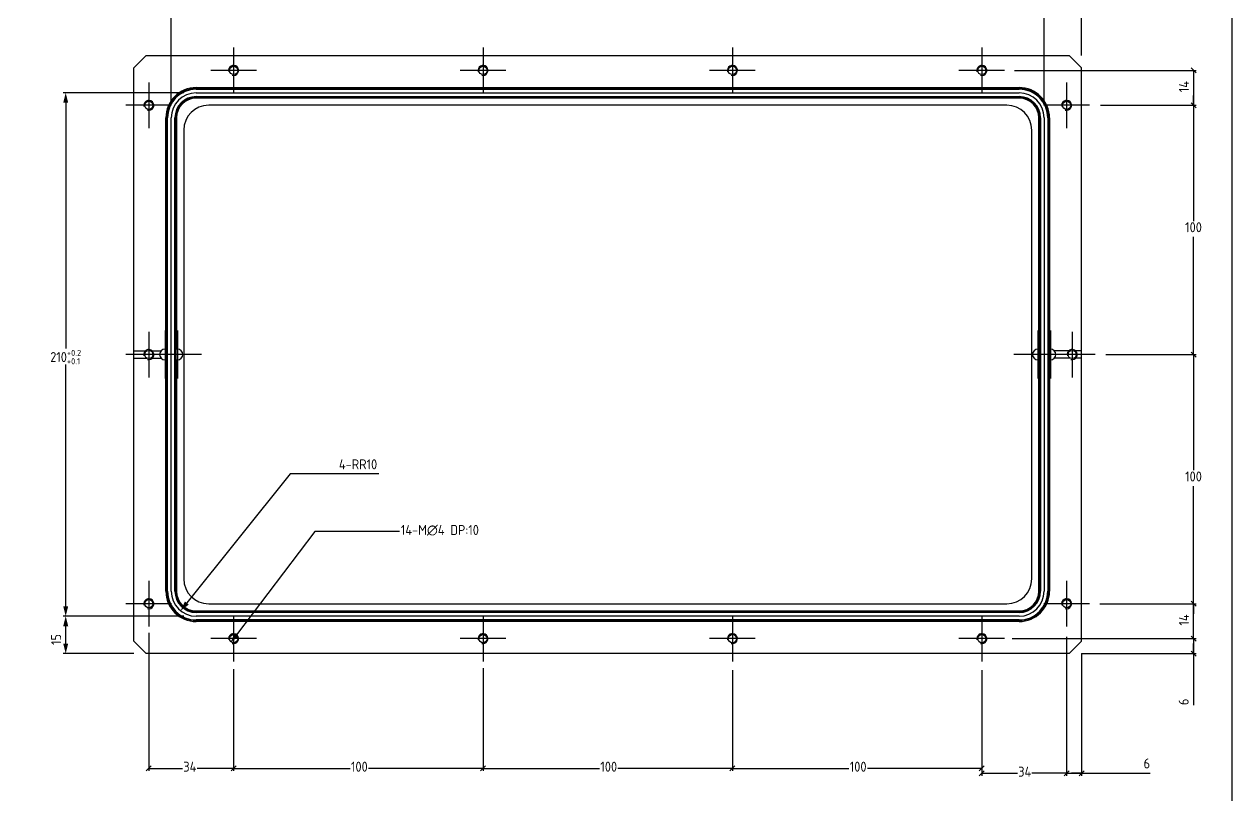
# Model space of a CAD drawing. Header units: millimetres. Extents: x -4251 to 2609, y -1673 to 4048.
# Drawn here: x -674.6 to -190.4, y 3340.5 to 3649.7 of the extents above; entities that cross this region are included whole.
import ezdxf

# ---------------------------------------------------------------- set-up
doc = ezdxf.new("R2010")
doc.units = ezdxf.units.MM
for name, color, linetype in [('3_ALL_AXES', 7, 'Continuous'), ('5_ALL_CURVES', 7, 'Continuous'), ('7_ALL_FEATURES', 7, 'Continuous'), ('9_DEF_DIMS', 7, 'Continuous')]:
    doc.layers.add(name, color=color, linetype=linetype)
doc.styles.get("Standard").update_dxf_attribs({"font": 'ISOCP.SHX', "bigfont": 'WHGTXT.SHX'})
doc.dimstyles.new('DIMSTYLE_10', dxfattribs={"dimtxt": 4, "dimasz": 4, "dimexe": 1, "dimexo": 1, "dimgap": 0.5, "dimtad": 1, "dimdec": 3, "dimdsep": 46, "dimtxsty": 'Standard', "dimblk": '_FILLED', "dimblk1": '_FILLED', "dimblk2": '_FILLED', "dimcen": 0.09, "dimadec": 3, "dimazin": 2, "dimtp": 0.5, "dimtm": 0.5, "dimtfac": 1, "dimtdec": 3, "dimtofl": 0, "dimtmove": 0, "dimatfit": 3, "dimldrblk": '_FILLED', "dimfxl": 0, "dimtolj": 1, "dimarcsym": 0})
doc.dimstyles.new('DIMSTYLE_12', dxfattribs={"dimtxt": 4, "dimasz": 4, "dimexe": 1, "dimexo": 1, "dimgap": 0.5, "dimtad": 1, "dimdec": 3, "dimdsep": 46, "dimtxsty": 'Standard', "dimblk": '_FILLED', "dimblk1": '_FILLED', "dimblk2": '_FILLED', "dimcen": 0.09, "dimadec": 3, "dimazin": 2, "dimtp": 0.3, "dimtm": 0.3, "dimtfac": 1, "dimtdec": 3, "dimtofl": 0, "dimtmove": 0, "dimatfit": 3, "dimldrblk": '_FILLED', "dimfxl": 0, "dimtolj": 1, "dimarcsym": 0})
doc.dimstyles.new('DIMSTYLE_4', dxfattribs={"dimtxt": 4, "dimasz": 4, "dimexe": 1, "dimexo": 1, "dimgap": 0.5, "dimtad": 0, "dimtih": 1, "dimtoh": 1, "dimdec": 3, "dimdsep": 46, "dimtxsty": 'Standard', "dimblk": '_FILLED', "dimblk1": '_FILLED', "dimblk2": '_FILLED', "dimcen": 0.09, "dimadec": 3, "dimazin": 2, "dimtp": 0.3, "dimtm": 0.3, "dimtfac": 1, "dimtdec": 3, "dimtofl": 0, "dimtmove": 0, "dimatfit": 3, "dimldrblk": '_FILLED', "dimfxl": 0, "dimtolj": 1, "dimarcsym": 0})
doc.dimstyles.new('DIMSTYLE_7', dxfattribs={"dimtxt": 4, "dimasz": 4, "dimexe": 1, "dimexo": 1, "dimgap": 0.5, "dimtad": 0, "dimtih": 1, "dimtoh": 1, "dimdec": 3, "dimdsep": 46, "dimtxsty": 'Standard', "dimblk": '_FILLED', "dimblk1": '_FILLED', "dimblk2": '_FILLED', "dimcen": 0.09, "dimadec": 3, "dimazin": 2, "dimtol": 1, "dimtp": 0.2, "dimtm": -0.1, "dimtfac": 0.6, "dimtdec": 3, "dimtofl": 0, "dimtmove": 0, "dimatfit": 3, "dimldrblk": '_FILLED', "dimfxl": 0, "dimtolj": 1, "dimarcsym": 0})
doc.dimstyles.new('DIMSTYLE_8', dxfattribs={"dimtxt": 4, "dimasz": 4, "dimexe": 1, "dimexo": 1, "dimgap": 0.5, "dimtad": 0, "dimtih": 1, "dimtoh": 1, "dimdec": 3, "dimdsep": 46, "dimtxsty": 'Standard', "dimblk": '_FILLED', "dimblk1": '_FILLED', "dimblk2": '_FILLED', "dimcen": 0.09, "dimadec": 3, "dimazin": 2, "dimtp": 0.2, "dimtm": 0.2, "dimtfac": 1, "dimtdec": 3, "dimtofl": 0, "dimtmove": 0, "dimatfit": 3, "dimldrblk": '_FILLED', "dimfxl": 0, "dimtolj": 1, "dimarcsym": 0})
doc.dimstyles.new('DIMSTYLE_9', dxfattribs={"dimtxt": 4, "dimasz": 4, "dimexe": 1, "dimexo": 1, "dimtad": 1, "dimdec": 3, "dimdsep": 46, "dimtxsty": 'Standard', "dimblk": '_FILLED', "dimblk1": '_FILLED', "dimblk2": '_FILLED', "dimcen": 0.09, "dimadec": 3, "dimazin": 2, "dimtp": 0.1, "dimtm": 0.1, "dimtfac": 1, "dimtdec": 3, "dimtofl": 0, "dimtmove": 0, "dimatfit": 3, "dimldrblk": '_FILLED', "dimfxl": 0, "dimtolj": 1, "dimarcsym": 0})

# ---------------------------------------------------------------- blocks, each defined once
blk = doc.blocks.new('_FILLED')
at = {"color": 0, "linetype": 'ByBlock'}
blk.add_solid([(0, 0), (-1, 0.25), (-1, -0.25)], dxfattribs=at)
blk = doc.blocks.new('*D174')
at = {"layer": '9_DEF_DIMS', "color": 0, "lineweight": -2}
for p, q in [((-558.06, 3446.11), (-589.4, 3404.76)), ((-524.05, 3446.11), (-558.06, 3446.11))]:
    blk.add_line(p, q, dxfattribs=at)
at = {"layer": 'DEFPOINTS', "color": 0}
for p in [(-589.4, 3404.76), (-591.82, 3401.58)]:
    blk.add_point(p, dxfattribs=at)
at = {"layer": '9_DEF_DIMS', "color": 0, "lineweight": -2, "xscale": 4, "yscale": 4, "zscale": 4, "rotation": 232.8371064293356}
blk.add_blockref('_FILLED', (-591.82, 3401.58), dxfattribs=at)
at = {"layer": '9_DEF_DIMS', "color": 0, "insert": (-523.55, 3448.78), "char_height": 4, "attachment_point": 1, "line_spacing_factor": 0.9}
blk.add_mtext('\\A1;14-M∅4 DP:10', dxfattribs=at)
blk = doc.blocks.new('_OBLIQUE')
at = {"color": 0, "linetype": 'ByBlock'}
for p, q in [((0, 0), (-1, 0)), ((0.25, 0.25), (-0.25, -0.25))]:
    blk.add_line(p, q, dxfattribs=at)
blk = doc.blocks.new('*D206')
at = {"layer": '9_DEF_DIMS', "color": 0, "lineweight": -2}
for p, q in [((-624.61, 3405.45), (-624.61, 3350.12)), ((-590.61, 3389.25), (-590.61, 3350.12)), ((-624.61, 3351.12), (-611.05, 3351.12)), ((-590.61, 3351.12), (-605.25, 3351.12))]:
    blk.add_line(p, q, dxfattribs=at)
at = {"layer": 'DEFPOINTS', "color": 0}
for p in [(-624.61, 3406.45), (-590.61, 3390.25), (-590.61, 3351.12)]:
    blk.add_point(p, dxfattribs=at)
at = {"layer": '9_DEF_DIMS', "color": 0, "lineweight": -2, "xscale": 4, "yscale": 4, "zscale": 4, "rotation": 180}
blk.add_blockref('_OBLIQUE', (-624.61, 3351.12), dxfattribs=at)
at = {"layer": '9_DEF_DIMS', "color": 0, "lineweight": -2, "xscale": 4, "yscale": 4, "zscale": 4}
blk.add_blockref('_OBLIQUE', (-590.61, 3351.12), dxfattribs=at)
at = {"layer": '9_DEF_DIMS', "color": 0, "insert": (-608.15, 3353.79), "char_height": 4, "attachment_point": 2, "line_spacing_factor": 0.9}
blk.add_mtext('\\A1;34', dxfattribs=at)
blk = doc.blocks.new('*D207')
at = {"layer": '9_DEF_DIMS', "color": 0, "lineweight": -2}
for p, q in [((-590.61, 3390.87), (-590.61, 3350.12)), ((-490.61, 3389.33), (-490.61, 3350.12)), ((-590.61, 3351.12), (-543.91, 3351.12)), ((-490.61, 3351.12), (-536.5, 3351.12))]:
    blk.add_line(p, q, dxfattribs=at)
at = {"layer": 'DEFPOINTS', "color": 0}
for p in [(-590.61, 3391.87), (-490.61, 3390.33), (-490.61, 3351.12)]:
    blk.add_point(p, dxfattribs=at)
at = {"layer": '9_DEF_DIMS', "color": 0, "lineweight": -2, "xscale": 4, "yscale": 4, "zscale": 4, "rotation": 180}
blk.add_blockref('_OBLIQUE', (-590.61, 3351.12), dxfattribs=at)
at = {"layer": '9_DEF_DIMS', "color": 0, "lineweight": -2, "xscale": 4, "yscale": 4, "zscale": 4}
blk.add_blockref('_OBLIQUE', (-490.61, 3351.12), dxfattribs=at)
at = {"layer": '9_DEF_DIMS', "color": 0, "insert": (-540.2, 3353.79), "char_height": 4, "attachment_point": 2, "line_spacing_factor": 0.9}
blk.add_mtext('\\A1;100', dxfattribs=at)
blk = doc.blocks.new('*D208')
at = {"layer": '9_DEF_DIMS', "color": 0, "lineweight": -2}
for p, q in [((-490.61, 3391.38), (-490.61, 3350.12)), ((-390.61, 3389), (-390.61, 3350.12)), ((-490.61, 3351.12), (-443.91, 3351.12)), ((-390.61, 3351.12), (-436.5, 3351.12))]:
    blk.add_line(p, q, dxfattribs=at)
at = {"layer": 'DEFPOINTS', "color": 0}
for p in [(-490.61, 3392.38), (-390.61, 3390), (-390.61, 3351.12)]:
    blk.add_point(p, dxfattribs=at)
at = {"layer": '9_DEF_DIMS', "color": 0, "lineweight": -2, "xscale": 4, "yscale": 4, "zscale": 4, "rotation": 180}
blk.add_blockref('_OBLIQUE', (-490.61, 3351.12), dxfattribs=at)
at = {"layer": '9_DEF_DIMS', "color": 0, "lineweight": -2, "xscale": 4, "yscale": 4, "zscale": 4}
blk.add_blockref('_OBLIQUE', (-390.61, 3351.12), dxfattribs=at)
at = {"layer": '9_DEF_DIMS', "color": 0, "insert": (-440.2, 3353.79), "char_height": 4, "attachment_point": 2, "line_spacing_factor": 0.9}
blk.add_mtext('\\A1;100', dxfattribs=at)
blk = doc.blocks.new('*D209')
at = {"layer": '9_DEF_DIMS', "color": 0, "lineweight": -2}
for p, q in [((-390.61, 3390.58), (-390.61, 3350.12)), ((-290.61, 3389.76), (-290.61, 3350.12)), ((-390.61, 3351.12), (-343.91, 3351.12)), ((-290.61, 3351.12), (-336.5, 3351.12))]:
    blk.add_line(p, q, dxfattribs=at)
at = {"layer": 'DEFPOINTS', "color": 0}
for p in [(-390.61, 3391.58), (-290.61, 3390.76), (-290.61, 3351.12)]:
    blk.add_point(p, dxfattribs=at)
at = {"layer": '9_DEF_DIMS', "color": 0, "lineweight": -2, "xscale": 4, "yscale": 4, "zscale": 4, "rotation": 180}
blk.add_blockref('_OBLIQUE', (-390.61, 3351.12), dxfattribs=at)
at = {"layer": '9_DEF_DIMS', "color": 0, "lineweight": -2, "xscale": 4, "yscale": 4, "zscale": 4}
blk.add_blockref('_OBLIQUE', (-290.61, 3351.12), dxfattribs=at)
at = {"layer": '9_DEF_DIMS', "color": 0, "insert": (-340.2, 3353.79), "char_height": 4, "attachment_point": 2, "line_spacing_factor": 0.9}
blk.add_mtext('\\A1;100', dxfattribs=at)
blk = doc.blocks.new('*D210')
at = {"layer": '9_DEF_DIMS', "color": 0, "lineweight": -2}
for p, q in [((-256.61, 3402.89), (-256.61, 3348.13)), ((-290.61, 3390.54), (-290.61, 3348.13)), ((-290.61, 3349.13), (-276.3, 3349.13)), ((-256.61, 3349.13), (-270.5, 3349.13))]:
    blk.add_line(p, q, dxfattribs=at)
at = {"layer": 'DEFPOINTS', "color": 0}
for p in [(-256.61, 3403.89), (-290.61, 3391.54), (-256.61, 3349.13)]:
    blk.add_point(p, dxfattribs=at)
at = {"layer": '9_DEF_DIMS', "color": 0, "lineweight": -2, "xscale": 4, "yscale": 4, "zscale": 4, "rotation": 180}
blk.add_blockref('_OBLIQUE', (-290.61, 3349.13), dxfattribs=at)
at = {"layer": '9_DEF_DIMS', "color": 0, "lineweight": -2, "xscale": 4, "yscale": 4, "zscale": 4}
blk.add_blockref('_OBLIQUE', (-256.61, 3349.13), dxfattribs=at)
at = {"layer": '9_DEF_DIMS', "color": 0, "insert": (-273.4, 3351.8), "char_height": 4, "attachment_point": 2, "line_spacing_factor": 0.9}
blk.add_mtext('\\A1;34', dxfattribs=at)
blk = doc.blocks.new('*D211')
at = {"layer": '9_DEF_DIMS', "color": 0, "lineweight": -2}
for p, q in [((-256.61, 3403.88), (-256.61, 3348.13)), ((-250.61, 3397.17), (-250.61, 3348.13)), ((-256.61, 3349.13), (-250.61, 3349.13)), ((-250.61, 3349.13), (-223.08, 3349.13))]:
    blk.add_line(p, q, dxfattribs=at)
at = {"layer": 'DEFPOINTS', "color": 0}
for p in [(-256.61, 3404.88), (-250.61, 3398.17), (-250.61, 3349.13)]:
    blk.add_point(p, dxfattribs=at)
at = {"layer": '9_DEF_DIMS', "color": 0, "lineweight": -2, "xscale": 4, "yscale": 4, "zscale": 4, "rotation": 180}
blk.add_blockref('_OBLIQUE', (-256.61, 3349.13), dxfattribs=at)
at = {"layer": '9_DEF_DIMS', "color": 0, "lineweight": -2, "xscale": 4, "yscale": 4, "zscale": 4}
blk.add_blockref('_OBLIQUE', (-250.61, 3349.13), dxfattribs=at)
at = {"layer": '9_DEF_DIMS', "color": 0, "insert": (-225.74, 3355.09), "char_height": 4, "attachment_point": 1, "line_spacing_factor": 0.9}
blk.add_mtext('\\A1;6', dxfattribs=at)
blk = doc.blocks.new('*D212')
at = {"layer": '9_DEF_DIMS', "color": 0, "lineweight": -2}
for p, q in [((-278.07, 3403.17), (-204.73, 3403.17)), ((-205.73, 3403.17), (-205.73, 3397.17)), ((-250.61, 3397.17), (-204.73, 3397.17)), ((-205.73, 3397.17), (-205.73, 3376.44))]:
    blk.add_line(p, q, dxfattribs=at)
at = {"layer": 'DEFPOINTS', "color": 0}
for p in [(-279.07, 3403.17), (-205.73, 3403.17), (-251.61, 3397.17)]:
    blk.add_point(p, dxfattribs=at)
at = {"layer": '9_DEF_DIMS', "color": 0, "lineweight": -2, "xscale": 4, "yscale": 4, "zscale": 4}
for p, rotation in [((-205.73, 3403.17), 90), ((-205.73, 3397.17), 270)]:
    blk.add_blockref('_OBLIQUE', p, dxfattribs=dict(at, rotation=rotation))
at = {"layer": '9_DEF_DIMS', "color": 0, "insert": (-211.69, 3379.11), "char_height": 4, "attachment_point": 3, "rotation": 90, "line_spacing_factor": 0.9}
blk.add_mtext('\\A1;6', dxfattribs=at)
blk = doc.blocks.new('*D213')
at = {"layer": '9_DEF_DIMS', "color": 0, "lineweight": -2}
for p, q in [((-243.28, 3417.17), (-204.73, 3417.17)), ((-205.73, 3403.17), (-205.73, 3417.17)), ((-278.47, 3403.17), (-204.73, 3403.17))]:
    blk.add_line(p, q, dxfattribs=at)
at = {"layer": 'DEFPOINTS', "color": 0}
for p in [(-244.28, 3417.17), (-205.73, 3417.17), (-279.47, 3403.17)]:
    blk.add_point(p, dxfattribs=at)
at = {"layer": '9_DEF_DIMS', "color": 0, "lineweight": -2, "xscale": 4, "yscale": 4, "zscale": 4}
for p, rotation in [((-205.73, 3417.17), 90), ((-205.73, 3403.17), 270)]:
    blk.add_blockref('_OBLIQUE', p, dxfattribs=dict(at, rotation=rotation))
at = {"layer": '9_DEF_DIMS', "color": 0, "insert": (-211.56, 3410.68), "char_height": 4, "attachment_point": 2, "rotation": 90, "line_spacing_factor": 0.9}
blk.add_mtext('\\A1;14', dxfattribs=at)
blk = doc.blocks.new('*D214')
at = {"layer": '9_DEF_DIMS', "color": 0, "lineweight": -2}
for p, q in [((-238.99, 3517.17), (-204.73, 3517.17)), ((-205.73, 3517.17), (-205.73, 3470.75)), ((-205.73, 3417.17), (-205.73, 3464.41)), ((-242.77, 3417.17), (-204.73, 3417.17))]:
    blk.add_line(p, q, dxfattribs=at)
at = {"layer": 'DEFPOINTS', "color": 0}
for p in [(-239.99, 3517.17), (-205.73, 3517.17), (-243.77, 3417.17)]:
    blk.add_point(p, dxfattribs=at)
at = {"layer": '9_DEF_DIMS', "color": 0, "lineweight": -2, "xscale": 4, "yscale": 4, "zscale": 4}
for p, rotation in [((-205.73, 3517.17), 90), ((-205.73, 3417.17), 270)]:
    blk.add_blockref('_OBLIQUE', p, dxfattribs=dict(at, rotation=rotation))
at = {"layer": '9_DEF_DIMS', "color": 0, "insert": (-205.73, 3470.25), "char_height": 4, "attachment_point": 2, "line_spacing_factor": 0.9}
blk.add_mtext('\\A1;100', dxfattribs=at)
blk = doc.blocks.new('*D215')
at = {"layer": '9_DEF_DIMS', "color": 0, "lineweight": -2}
for p, q in [((-241.47, 3617.17), (-204.73, 3617.17)), ((-205.73, 3617.17), (-205.73, 3570.75)), ((-205.73, 3517.17), (-205.73, 3564.41)), ((-240.83, 3517.17), (-204.73, 3517.17))]:
    blk.add_line(p, q, dxfattribs=at)
at = {"layer": 'DEFPOINTS', "color": 0}
for p in [(-242.47, 3617.17), (-205.73, 3617.17), (-241.83, 3517.17)]:
    blk.add_point(p, dxfattribs=at)
at = {"layer": '9_DEF_DIMS', "color": 0, "lineweight": -2, "xscale": 4, "yscale": 4, "zscale": 4}
for p, rotation in [((-205.73, 3617.17), 90), ((-205.73, 3517.17), 270)]:
    blk.add_blockref('_OBLIQUE', p, dxfattribs=dict(at, rotation=rotation))
at = {"layer": '9_DEF_DIMS', "color": 0, "insert": (-205.73, 3570.25), "char_height": 4, "attachment_point": 2, "line_spacing_factor": 0.9}
blk.add_mtext('\\A1;100', dxfattribs=at)
blk = doc.blocks.new('*D216')
at = {"layer": '9_DEF_DIMS', "color": 0, "lineweight": -2}
for p, q in [((-277.54, 3631.17), (-204.73, 3631.17)), ((-205.73, 3631.17), (-205.73, 3617.17)), ((-243.08, 3617.17), (-204.73, 3617.17))]:
    blk.add_line(p, q, dxfattribs=at)
at = {"layer": 'DEFPOINTS', "color": 0}
for p in [(-278.54, 3631.17), (-244.08, 3617.17), (-205.73, 3617.17)]:
    blk.add_point(p, dxfattribs=at)
at = {"layer": '9_DEF_DIMS', "color": 0, "lineweight": -2, "xscale": 4, "yscale": 4, "zscale": 4}
for p, rotation in [((-205.73, 3631.17), 90), ((-205.73, 3617.17), 270)]:
    blk.add_blockref('_OBLIQUE', p, dxfattribs=dict(at, rotation=rotation))
at = {"layer": '9_DEF_DIMS', "color": 0, "insert": (-211.56, 3624.68), "char_height": 4, "attachment_point": 2, "rotation": 90, "line_spacing_factor": 0.9}
blk.add_mtext('\\A1;14', dxfattribs=at)
blk = doc.blocks.new('*D217')
at = {"layer": '9_DEF_DIMS', "color": 0, "lineweight": -2}
for p, q in [((-610.61, 3622.17), (-658.94, 3622.17)), ((-657.94, 3618.17), (-657.94, 3519.53)), ((-657.94, 3416.17), (-657.94, 3513.2)), ((-610.61, 3412.17), (-658.94, 3412.17))]:
    blk.add_line(p, q, dxfattribs=at)
at = {"layer": 'DEFPOINTS', "color": 0}
for p in [(-657.94, 3622.17), (-609.61, 3622.17), (-609.61, 3412.17)]:
    blk.add_point(p, dxfattribs=at)
at = {"layer": '9_DEF_DIMS', "color": 0, "lineweight": -2, "xscale": 4, "yscale": 4, "zscale": 4}
for p, rotation in [((-657.94, 3622.17), 90), ((-657.94, 3412.17), 270)]:
    blk.add_blockref('_FILLED', p, dxfattribs=dict(at, rotation=rotation))
at = {"layer": '9_DEF_DIMS', "color": 0, "insert": (-657.94, 3519.03), "char_height": 4, "attachment_point": 2, "line_spacing_factor": 0.9}
blk.add_mtext('\\A1;210{\\H2.400000;\\S+0.2^ +0.1;}', dxfattribs=at)
blk = doc.blocks.new('*D218')
at = {"layer": '9_DEF_DIMS', "color": 0, "lineweight": -2}
for p, q in [((-610.61, 3412.17), (-658.94, 3412.17)), ((-657.94, 3401.17), (-657.94, 3408.17)), ((-630.61, 3397.17), (-658.94, 3397.17))]:
    blk.add_line(p, q, dxfattribs=at)
at = {"layer": 'DEFPOINTS', "color": 0}
for p in [(-657.94, 3412.17), (-609.61, 3412.17), (-629.61, 3397.17)]:
    blk.add_point(p, dxfattribs=at)
at = {"layer": '9_DEF_DIMS', "color": 0, "lineweight": -2, "xscale": 4, "yscale": 4, "zscale": 4}
for p, rotation in [((-657.94, 3412.17), 90), ((-657.94, 3397.17), 270)]:
    blk.add_blockref('_FILLED', p, dxfattribs=dict(at, rotation=rotation))
at = {"layer": '9_DEF_DIMS', "color": 0, "insert": (-663.77, 3402.82), "char_height": 4, "attachment_point": 2, "rotation": 90, "line_spacing_factor": 0.9}
blk.add_mtext('\\A1;15', dxfattribs=at)
blk = doc.blocks.new('*D219')
at = {"layer": '9_DEF_DIMS', "color": 0, "lineweight": -2}
for p, q in [((-615.61, 3617.17), (-615.61, 3671.6)), ((-611.61, 3670.6), (-447.49, 3670.6)), ((-269.61, 3670.6), (-433.51, 3670.6)), ((-265.61, 3617.17), (-265.61, 3671.6))]:
    blk.add_line(p, q, dxfattribs=at)
at = {"layer": 'DEFPOINTS', "color": 0}
for p in [(-265.61, 3670.6), (-615.61, 3616.17), (-265.61, 3616.17)]:
    blk.add_point(p, dxfattribs=at)
at = {"layer": '9_DEF_DIMS', "color": 0, "lineweight": -2, "xscale": 4, "yscale": 4, "zscale": 4, "rotation": 180}
blk.add_blockref('_FILLED', (-615.61, 3670.6), dxfattribs=at)
at = {"layer": '9_DEF_DIMS', "color": 0, "lineweight": -2, "xscale": 4, "yscale": 4, "zscale": 4}
blk.add_blockref('_FILLED', (-265.61, 3670.6), dxfattribs=at)
at = {"layer": '9_DEF_DIMS', "color": 0, "insert": (-440.5, 3673.26), "char_height": 4, "attachment_point": 2, "line_spacing_factor": 0.9}
blk.add_mtext('\\A1;350{\\H2.400000;\\S+0.2^ +0.1;}', dxfattribs=at)
blk = doc.blocks.new('*D220')
at = {"layer": '9_DEF_DIMS', "color": 0, "lineweight": -2}
for p, q in [((-265.61, 3617.17), (-265.61, 3671.6)), ((-254.61, 3670.6), (-261.61, 3670.6)), ((-250.61, 3637.17), (-250.61, 3671.6))]:
    blk.add_line(p, q, dxfattribs=at)
at = {"layer": 'DEFPOINTS', "color": 0}
for p in [(-265.61, 3670.6), (-250.61, 3636.17), (-265.61, 3616.17)]:
    blk.add_point(p, dxfattribs=at)
at = {"layer": '9_DEF_DIMS', "color": 0, "lineweight": -2, "xscale": 4, "yscale": 4, "zscale": 4, "rotation": 180}
blk.add_blockref('_FILLED', (-265.61, 3670.6), dxfattribs=at)
at = {"layer": '9_DEF_DIMS', "color": 0, "lineweight": -2, "xscale": 4, "yscale": 4, "zscale": 4}
blk.add_blockref('_FILLED', (-250.61, 3670.6), dxfattribs=at)
at = {"layer": '9_DEF_DIMS', "color": 0, "insert": (-257.88, 3676.43), "char_height": 4, "attachment_point": 2, "line_spacing_factor": 0.9}
blk.add_mtext('\\A1;15', dxfattribs=at)
blk = doc.blocks.new('*D221')
at = {"layer": '9_DEF_DIMS', "color": 0, "lineweight": -2}
for p, q in [((-567.99, 3469.3), (-609.36, 3417.48)), ((-532.38, 3469.3), (-567.99, 3469.3))]:
    blk.add_line(p, q, dxfattribs=at)
at = {"layer": 'DEFPOINTS', "color": 0}
for p in [(-605.61, 3422.17), (-611.85, 3414.36)]:
    blk.add_point(p, dxfattribs=at)
at = {"layer": '9_DEF_DIMS', "color": 0, "lineweight": -2, "xscale": 4, "yscale": 4, "zscale": 4, "rotation": 231.3983968073271}
blk.add_blockref('_FILLED', (-611.85, 3414.36), dxfattribs=at)
at = {"layer": '9_DEF_DIMS', "color": 0, "insert": (-548.39, 3475.13), "char_height": 4, "attachment_point": 1, "line_spacing_factor": 0.9}
blk.add_mtext('\\A1;4-RR10', dxfattribs=at)

msp = doc.modelspace()

# ---------------------------------------------------------------- linework, layer by layer
at = {"elevation": 0}
msp.add_lwpolyline([(-190.3583, 3985.6339), (-190.3583, 3043.0216)], dxfattribs=at)
at = {"color": 2}
for centre in [(-590.6131, 3631.1711), (-490.6131, 3631.1711), (-390.6131, 3631.1711), (-290.6131, 3631.1711), (-624.6131, 3617.1711), (-256.6131, 3617.1711), (-624.6131, 3517.1711), (-254.3698, 3517.1711), (-624.6131, 3417.1711), (-256.6131, 3417.1711), (-590.6131, 3403.1711), (-490.6131, 3403.1711), (-390.6131, 3403.1711), (-290.6131, 3403.1711)]:
    msp.add_arc(centre, 2, 255, 195, dxfattribs=at)
at = {"layer": '3_ALL_AXES', "color": 1}
for p, q in [((-590.6131, 3640.3211), (-590.6131, 3622.0211)), ((-490.6131, 3640.3211), (-490.6131, 3622.0211)), ((-390.6131, 3640.3211), (-390.6131, 3622.0211)), ((-290.6131, 3640.3211), (-290.6131, 3622.0211)), ((-581.4631, 3631.1711), (-599.7631, 3631.1711)), ((-481.4631, 3631.1711), (-499.7631, 3631.1711)), ((-381.4631, 3631.1711), (-399.7631, 3631.1711)), ((-281.4631, 3631.1711), (-299.7631, 3631.1711)), ((-624.6131, 3626.3211), (-624.6131, 3608.0211)), ((-256.6131, 3626.3211), (-256.6131, 3608.0211)), ((-615.4631, 3617.1711), (-633.7631, 3617.1711)), ((-247.4631, 3617.1711), (-265.7631, 3617.1711)), ((-624.6131, 3526.3211), (-624.6131, 3508.0211)), ((-618.1131, 3526.8211), (-618.1131, 3507.5211)), ((-613.1131, 3526.8211), (-613.1131, 3507.5211)), ((-268.1131, 3526.8211), (-268.1131, 3507.5211)), ((-263.1131, 3526.8211), (-263.1131, 3507.5211)), ((-254.3698, 3526.3211), (-254.3698, 3508.0211)), ((-603.4631, 3517.1711), (-633.7631, 3517.1711)), ((-245.2198, 3517.1711), (-277.7631, 3517.1711)), ((-624.6131, 3426.3211), (-624.6131, 3408.0211)), ((-256.6131, 3426.3211), (-256.6131, 3408.0211)), ((-615.4631, 3417.1711), (-633.7631, 3417.1711)), ((-247.4631, 3417.1711), (-265.7631, 3417.1711)), ((-590.6131, 3412.3211), (-590.6131, 3394.0211)), ((-490.6131, 3412.3211), (-490.6131, 3394.0211)), ((-390.6131, 3412.3211), (-390.6131, 3394.0211)), ((-290.6131, 3412.3211), (-290.6131, 3394.0211)), ((-581.4631, 3403.1711), (-599.7631, 3403.1711)), ((-481.4631, 3403.1711), (-499.7631, 3403.1711)), ((-381.4631, 3403.1711), (-399.7631, 3403.1711)), ((-281.4631, 3403.1711), (-299.7631, 3403.1711))]:
    msp.add_line(p, q, dxfattribs=at)
at = {"layer": '3_ALL_AXES', "color": 9}
for p, q in [((-617.7541, 3519.3211), (-617.7541, 3612.1711)), ((-613.4722, 3612.1711), (-613.4722, 3519.3211)), ((-267.7541, 3519.3211), (-267.7541, 3612.1711)), ((-263.4722, 3612.1711), (-263.4722, 3519.3211)), ((-617.7541, 3422.1711), (-617.7541, 3515.0211)), ((-613.4722, 3515.0211), (-613.4722, 3422.1711)), ((-267.7541, 3422.1711), (-267.7541, 3515.0211)), ((-263.4722, 3515.0211), (-263.4722, 3422.1711))]:
    msp.add_line(p, q, dxfattribs=at)
at = {"layer": '3_ALL_AXES', "color": 7}
for p, q in [((-630.6131, 3518.6711), (-625.3005, 3518.6711)), ((-630.6131, 3515.6711), (-625.3005, 3515.6711)), ((-623.9257, 3518.6711), (-619.6534, 3518.6711)), ((-623.9257, 3515.6711), (-619.6534, 3515.6711)), ((-618.1131, 3519.3211), (-617.3541, 3519.3211)), ((-617.6375, 3515.0211), (-617.6375, 3519.3211)), ((-613.1131, 3519.3211), (-613.8721, 3519.3211)), ((-613.5887, 3515.0211), (-613.5887, 3519.3211)), ((-268.1131, 3519.3211), (-267.3541, 3519.3211)), ((-267.6375, 3519.3211), (-267.6375, 3515.0211)), ((-263.1131, 3519.3211), (-263.8721, 3519.3211)), ((-263.5887, 3519.3211), (-263.5887, 3515.0211)), ((-255.0572, 3518.6711), (-261.5728, 3518.6711)), ((-255.0572, 3515.6711), (-261.5728, 3515.6711)), ((-250.6131, 3518.6711), (-253.6824, 3518.6711)), ((-250.6131, 3515.6711), (-253.6824, 3515.6711)), ((-618.1131, 3515.0211), (-617.3541, 3515.0211)), ((-613.8721, 3515.0211), (-613.1131, 3515.0211)), ((-268.1131, 3515.0211), (-267.3541, 3515.0211)), ((-263.8721, 3515.0211), (-263.1131, 3515.0211))]:
    msp.add_line(p, q, dxfattribs=at)
for centre in [(-590.6131, 3631.1711), (-490.6131, 3631.1711), (-390.6131, 3631.1711), (-290.6131, 3631.1711), (-624.6131, 3617.1711), (-256.6131, 3617.1711), (-624.6131, 3517.1711), (-254.3698, 3517.1711), (-624.6131, 3417.1711), (-256.6131, 3417.1711), (-590.6131, 3403.1711), (-490.6131, 3403.1711), (-390.6131, 3403.1711), (-290.6131, 3403.1711)]:
    msp.add_circle(centre, 1.65, dxfattribs=at)
for centre, start, end in [((-613.1131, 3517.1711), 270, 90), ((-268.1131, 3517.1711), 90, 270)]:
    msp.add_arc(centre, 2.15, start, end, dxfattribs=at)
at = {"layer": '5_ALL_CURVES', "color": 4}
for p, q in [((-605.6131, 3622.1711), (-275.6131, 3622.1711)), ((-615.6131, 3422.1711), (-615.6131, 3612.1711)), ((-265.6131, 3612.1711), (-265.6131, 3422.1711)), ((-275.6131, 3412.1711), (-605.6131, 3412.1711))]:
    msp.add_line(p, q, dxfattribs=at)
for centre, start, end in [((-605.6131, 3612.1711), 90, 180), ((-275.6131, 3612.1711), 0, 90), ((-605.6131, 3422.1711), 180, 270), ((-275.6131, 3422.1711), 270, 0)]:
    msp.add_arc(centre, 10, start, end, dxfattribs=at)
at = {"layer": '7_ALL_FEATURES', "color": 7}
for p, q in [((-625.6131, 3637.1711), (-630.6131, 3632.1711)), ((-625.6131, 3637.1711), (-255.6131, 3637.1711)), ((-250.6131, 3632.1711), (-255.6131, 3637.1711)), ((-630.6131, 3402.1711), (-630.6131, 3632.1711)), ((-250.6131, 3402.1711), (-250.6131, 3632.1711)), ((-605.6131, 3623.9121), (-275.6131, 3623.9121)), ((-275.6131, 3620.4302), (-605.6131, 3620.4302)), ((-280.6131, 3617.1711), (-600.6131, 3617.1711)), ((-617.3541, 3519.3211), (-617.3541, 3612.1711)), ((-613.8722, 3612.1711), (-613.8722, 3519.3211)), ((-267.3541, 3519.3211), (-267.3541, 3612.1711)), ((-263.8722, 3612.1711), (-263.8722, 3519.3211)), ((-610.6131, 3607.1711), (-610.6131, 3427.1711)), ((-270.6131, 3427.1711), (-270.6131, 3607.1711)), ((-617.3541, 3422.1711), (-617.3541, 3515.0211)), ((-613.8722, 3515.0211), (-613.8722, 3422.1711)), ((-267.3541, 3422.1711), (-267.3541, 3515.0211)), ((-263.8722, 3515.0211), (-263.8722, 3422.1711)), ((-605.6131, 3413.9121), (-275.6131, 3413.9121)), ((-600.6131, 3417.1711), (-280.6131, 3417.1711)), ((-275.6131, 3410.4302), (-605.6131, 3410.4302)), ((-630.6131, 3402.1711), (-625.6131, 3397.1711)), ((-255.6131, 3397.1711), (-250.6131, 3402.1711)), ((-255.6131, 3397.1711), (-625.6131, 3397.1711))]:
    msp.add_line(p, q, dxfattribs=at)
at = {"layer": '7_ALL_FEATURES', "color": 9}
for p, q in [((-605.6131, 3623.6663), (-605.6131, 3624.3121)), ((-605.6131, 3624.3121), (-275.6131, 3624.3121)), ((-605.6131, 3623.6663), (-275.6131, 3623.6663)), ((-275.6131, 3623.6663), (-275.6131, 3624.3121)), ((-605.6131, 3620.0302), (-605.6131, 3620.6759)), ((-605.6131, 3620.6759), (-275.6131, 3620.6759)), ((-275.6131, 3620.0302), (-605.6131, 3620.0302)), ((-275.6131, 3620.0302), (-275.6131, 3620.6759)), ((-617.7541, 3612.1711), (-617.1083, 3612.1711)), ((-617.1083, 3422.1711), (-617.1083, 3612.1711)), ((-614.1179, 3422.1711), (-614.1179, 3612.1711)), ((-613.4722, 3612.1711), (-614.1179, 3612.1711)), ((-267.7541, 3612.1711), (-267.1083, 3612.1711)), ((-267.1083, 3612.1711), (-267.1083, 3422.1711)), ((-264.1179, 3612.1711), (-263.4722, 3612.1711)), ((-264.1179, 3612.1711), (-264.1179, 3422.1711)), ((-617.7541, 3422.1711), (-617.1083, 3422.1711)), ((-613.4722, 3422.1711), (-614.1179, 3422.1711)), ((-267.7541, 3422.1711), (-267.1083, 3422.1711)), ((-264.1179, 3422.1711), (-263.4722, 3422.1711)), ((-605.6131, 3414.3121), (-605.6131, 3413.6663)), ((-605.6131, 3414.3121), (-275.6131, 3414.3121)), ((-275.6131, 3414.3121), (-275.6131, 3413.6663)), ((-275.6131, 3413.6663), (-605.6131, 3413.6663)), ((-605.6131, 3410.0302), (-605.6131, 3410.6759)), ((-275.6131, 3410.6759), (-605.6131, 3410.6759)), ((-275.6131, 3410.0302), (-605.6131, 3410.0302)), ((-275.6131, 3410.0302), (-275.6131, 3410.6759))]:
    msp.add_line(p, q, dxfattribs=at)
for centre, radius, start, end in [((-605.6131, 3612.1711), 12.1409, 90, 180), ((-605.6131, 3612.1711), 11.4952, 90, 180), ((-275.6131, 3612.1711), 12.1409, 0, 90), ((-275.6131, 3612.1711), 11.4952, 0, 90), ((-605.6131, 3612.1711), 8.5048, 90, 180), ((-605.6131, 3612.1711), 7.8591, 90, 180), ((-275.6131, 3612.1711), 8.5048, 0, 90), ((-275.6131, 3612.1711), 7.8591, 0, 90), ((-605.6131, 3422.1711), 12.1409, 180, 270), ((-605.6131, 3422.1711), 11.4952, 180, 270), ((-605.6131, 3422.1711), 8.5048, 180, 270), ((-605.6131, 3422.1711), 7.8591, 180, 270), ((-275.6131, 3422.1711), 12.1409, 270, 0), ((-275.6131, 3422.1711), 11.4952, 270, 0), ((-275.6131, 3422.1711), 8.5048, 270, 0), ((-275.6131, 3422.1711), 7.8591, 270, 0)]:
    msp.add_arc(centre, radius, start, end, dxfattribs=at)
at = {"layer": '7_ALL_FEATURES', "color": 7}
for centre, radius, start, end in [((-605.6131, 3612.1711), 11.7409, 90, 180), ((-275.6131, 3612.1711), 11.7409, 0, 90), ((-605.6131, 3612.1711), 8.2591, 90, 180), ((-275.6131, 3612.1711), 8.2591, 0, 90), ((-600.6131, 3607.1711), 10, 90, 180), ((-280.6131, 3607.1711), 10, 0, 90), ((-618.1131, 3517.1711), 2.15, 90, 270), ((-263.1131, 3517.1711), 2.15, 270, 90), ((-600.6131, 3427.1711), 10, 180, 270), ((-280.6131, 3427.1711), 10, 270, 0), ((-605.6131, 3422.1711), 11.7409, 180, 270), ((-605.6131, 3422.1711), 8.2591, 180, 270), ((-275.6131, 3422.1711), 11.7409, 270, 0), ((-275.6131, 3422.1711), 8.2591, 270, 0)]:
    msp.add_arc(centre, radius, start, end, dxfattribs=at)

# ---------------------------------------------------------------- dimensions: what is measured, and where the dimension line sits
at = {"layer": '9_DEF_DIMS', "color": 2}
for base, p1, p2, angle, dimstyle, picture, middle in [((-265.6131, 3670.5969), (-250.6131, 3636.1711), (-265.6131, 3616.1711), 180, 'DIMSTYLE_10', '*D220', (-257.8808, 3670.5969)), ((-657.9359, 3622.1711), (-609.6131, 3412.1711), (-609.6131, 3622.1711), 90, 'DIMSTYLE_7', '*D217', (-657.9359, 3516.3631)), ((-657.9359, 3412.1711), (-629.6131, 3397.1711), (-609.6131, 3412.1711), 90, 'DIMSTYLE_10', '*D218', (-657.9359, 3402.8194))]:
    dim = msp.add_linear_dim(base=base, p1=p1, p2=p2, angle=angle, dimstyle=dimstyle, dxfattribs=at)
    dim.commit()
    dim.dimension.update_dxf_attribs({"geometry": picture, "text_midpoint": middle, "dimtype": 160})
dim = msp.add_linear_dim(base=(-265.6131, 3670.5969), p1=(-615.6131, 3616.1711), p2=(-265.6131, 3616.1711), dimstyle='DIMSTYLE_7', dxfattribs=at)
dim.commit()
dim.dimension.update_dxf_attribs({"geometry": '*D219', "text_midpoint": (-440.5004, 3670.5969), "dimtype": 160})
for base, p1, p2, angle, dimstyle, override, picture, middle in [((-205.7288, 3617.1711), (-278.5384, 3631.1711), (-244.0848, 3617.1711), 270, 'DIMSTYLE_10', {"dimblk1": 'OBLIQUE', "dimblk2": 'OBLIQUE', "dimsah": 1}, '*D216', (-205.7288, 3624.6811)), ((-205.7288, 3617.1711), (-241.8291, 3517.1711), (-242.4685, 3617.1711), 90, 'DIMSTYLE_8', {"dimblk1": 'OBLIQUE', "dimblk2": 'OBLIQUE', "dimsah": 1}, '*D215', (-205.7288, 3567.5801)), ((-205.7288, 3517.1711), (-243.7728, 3417.1711), (-239.9878, 3517.1711), 90, 'DIMSTYLE_8', {"dimblk1": 'OBLIQUE', "dimblk2": 'OBLIQUE', "dimsah": 1}, '*D214', (-205.7288, 3467.5801)), ((-205.7288, 3417.1711), (-279.4744, 3403.1711), (-244.2843, 3417.1711), 90, 'DIMSTYLE_10', {"dimblk1": 'OBLIQUE', "dimblk2": 'OBLIQUE', "dimsah": 1}, '*D213', (-205.7288, 3410.6811)), ((-205.7288, 3403.1711), (-251.6131, 3397.1711), (-279.0652, 3403.1711), 90, 'DIMSTYLE_9', {"dimpost": '<>', "dimblk1": 'OBLIQUE', "dimblk2": 'OBLIQUE', "dimsah": 1}, '*D212', (-205.7288, 3378.0874))]:
    dim = msp.add_linear_dim(base=base, p1=p1, p2=p2, angle=angle, dimstyle=dimstyle, override=override, dxfattribs=at)
    dim.commit()
    dim.dimension.update_dxf_attribs({"geometry": picture, "text_midpoint": middle, "dimtype": 160})
dim = msp.add_radius_dim(center=(-605.6131, 3422.1711), mpoint=(-611.8521, 3414.3561), text='4-R<>', dimstyle='DIMSTYLE_12', override={"dimtih": 1, "dimtoh": 1}, dxfattribs=at)
dim.commit()
dim.dimension.update_dxf_attribs({"geometry": '*D221', "text_midpoint": (-540.3843, 3469.2988), "dimtype": 164})
dim = msp.add_diameter_dim_2p(p1=(-589.4049, 3404.765), p2=(-591.8213, 3401.5773), text='14-M<> DP:10', dimstyle='DIMSTYLE_4', override={"dimtih": 1, "dimtoh": 1}, dxfattribs=at)
dim.commit()
dim.dimension.update_dxf_attribs({"geometry": '*D174', "text_midpoint": (-507.4536, 3446.1097), "dimtype": 163})
for base, p1, p2, dimstyle, override, picture, middle in [((-590.6131, 3351.1193), (-624.6131, 3406.4515), (-590.6131, 3390.2477), 'DIMSTYLE_8', {"dimblk1": 'OBLIQUE', "dimblk2": 'OBLIQUE', "dimsah": 1}, '*D206', (-608.1472, 3351.1193)), ((-250.6131, 3349.1347), (-256.6131, 3404.8761), (-250.6131, 3398.1711), 'DIMSTYLE_9', {"dimpost": '<>', "dimblk1": 'OBLIQUE', "dimblk2": 'OBLIQUE', "dimsah": 1}, '*D211', (-224.7193, 3349.1347)), ((-256.6131, 3349.1347), (-290.6131, 3391.5366), (-256.6131, 3403.8941), 'DIMSTYLE_8', {"dimblk1": 'OBLIQUE', "dimblk2": 'OBLIQUE', "dimsah": 1}, '*D210', (-273.3994, 3349.1347)), ((-490.6131, 3351.1193), (-590.6131, 3391.8691), (-490.6131, 3390.3346), 'DIMSTYLE_8', {"dimblk1": 'OBLIQUE', "dimblk2": 'OBLIQUE', "dimsah": 1}, '*D207', (-540.2042, 3351.1193)), ((-390.6131, 3351.1193), (-490.6131, 3392.3754), (-390.6131, 3390.0021), 'DIMSTYLE_8', {"dimblk1": 'OBLIQUE', "dimblk2": 'OBLIQUE', "dimsah": 1}, '*D208', (-440.2041, 3351.1193)), ((-290.6131, 3351.1193), (-390.6131, 3391.5775), (-290.6131, 3390.7591), 'DIMSTYLE_8', {"dimblk1": 'OBLIQUE', "dimblk2": 'OBLIQUE', "dimsah": 1}, '*D209', (-340.2041, 3351.1193))]:
    dim = msp.add_linear_dim(base=base, p1=p1, p2=p2, dimstyle=dimstyle, override=override, dxfattribs=at)
    dim.commit()
    dim.dimension.update_dxf_attribs({"geometry": picture, "text_midpoint": middle, "dimtype": 160})

doc.saveas('drawing.dxf')
